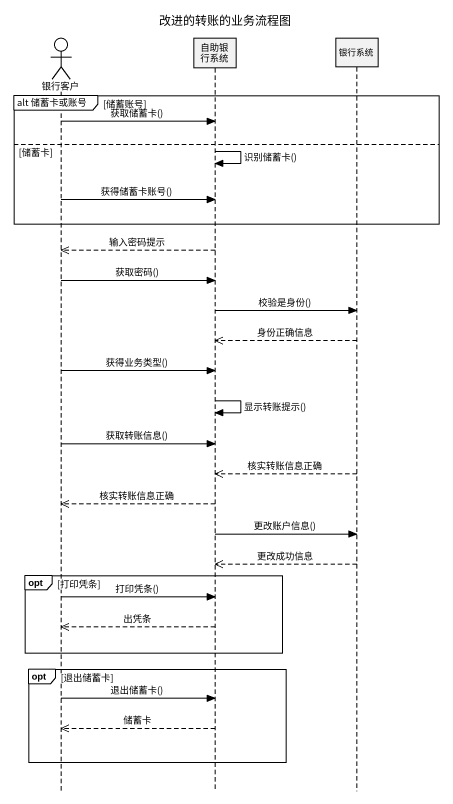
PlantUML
@startuml
title 改进的转账的业务流程图
hide footbox
actor 银行客户
participant 自助银行系统
participant 银行系统

group alt 储蓄卡或账号 [储蓄账号]
  银行客户 -> 自助银行系统 : 获取储蓄卡()
else 储蓄卡
  自助银行系统 -> 自助银行系统 : 识别储蓄卡()
  银行客户 -> 自助银行系统 : 获得储蓄卡账号()
end
自助银行系统 -->> 银行客户 : 输入密码提示
银行客户 -> 自助银行系统 : 获取密码()
自助银行系统 -> 银行系统 : 校验是身份()
银行系统 -->> 自助银行系统 : 身份正确信息
银行客户 -> 自助银行系统 : 获得业务类型()
自助银行系统 -> 自助银行系统 : 显示转账提示()
银行客户 -> 自助银行系统 : 获取转账信息()
银行系统 -->> 自助银行系统 : 核实转账信息正确
自助银行系统 -->> 银行客户 : 核实转账信息正确
自助银行系统 -> 银行系统 : 更改账户信息()
银行系统 -->> 自助银行系统 : 更改成功信息
opt 打印凭条
  银行客户 -> 自助银行系统 : 打印凭条()
  自助银行系统 -->> 银行客户 : 出凭条
end
opt 退出储蓄卡
  银行客户 -> 自助银行系统 : 退出储蓄卡()
  自助银行系统 -->> 银行客户 : 储蓄卡
end
@enduml
